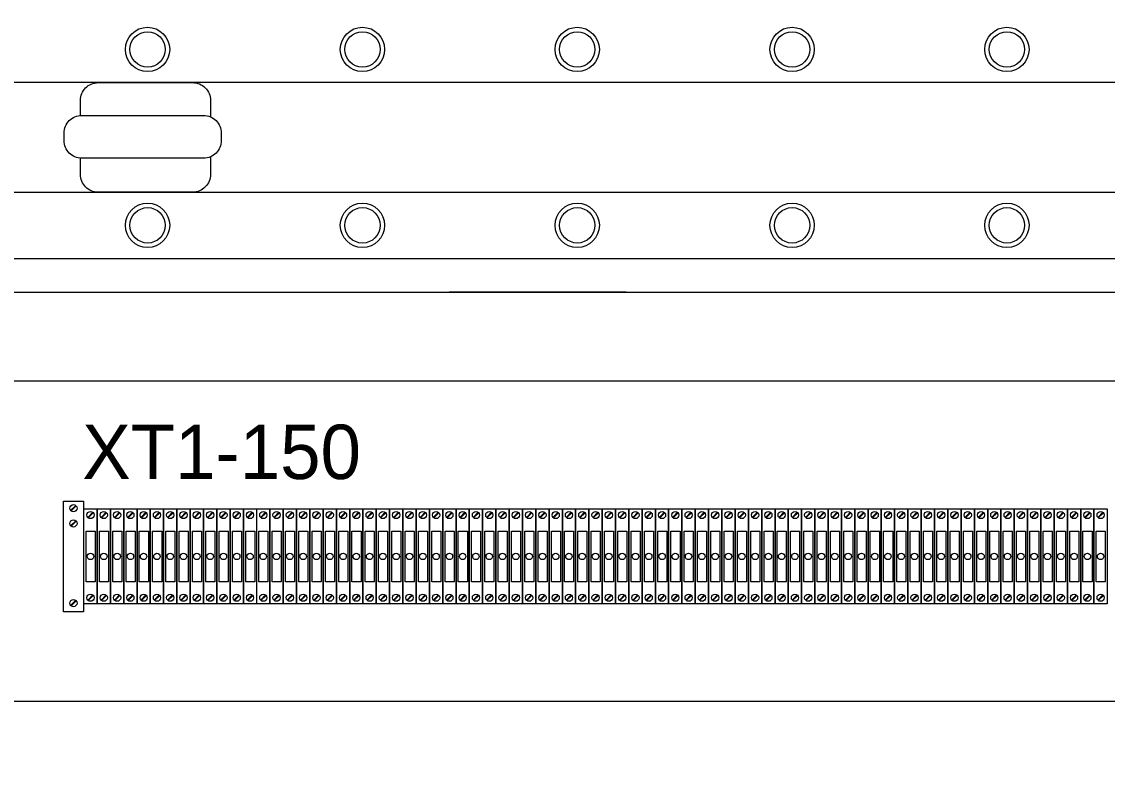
# Model space of a CAD drawing. Header units: millimetres. Extents: x 32721 to 72822, y 57624 to 123188.
# Drawn here: x 33098.1 to 33345.8, y 61482.5 to 61652.4 of the extents above; entities that cross this region are included whole.
import ezdxf

# ---------------------------------------------------------------- set-up
doc = ezdxf.new("R2010")
doc.units = ezdxf.units.MM
doc.header["$LTSCALE"] = 10
doc.layers.add('1轮廓实线层', color=7, linetype='Continuous', lineweight=18)
doc.layers.add('6文字层', color=3, linetype='Continuous', lineweight=18)
doc.styles.add('样式 1', font='SIMYOU.TTF', dxfattribs={"width": 0.75})

msp = doc.modelspace()

# ---------------------------------------------------------------- linework, layer by layer
at = {"layer": '1轮廓实线层'}
for p, q in [((33039.59, 61598.37), (33708.76, 61598.37)), ((33065.01, 61590.73), (33683.35, 61590.73)), ((33236, 61590.73), (33195.57, 61590.73)), ((33085.22, 61570.51), (33663.13, 61570.51)), ((33663.13, 61497.28), (33085.22, 61497.28))]:
    msp.add_line(p, q, dxfattribs=at)
at = {"layer": '1轮廓实线层', "lineweight": 13}
for p, q in [((33107.58, 61543.04), (33112.13, 61543.04)), ((33107.58, 61517.77), (33107.58, 61543.04)), ((33112.13, 61543.04), (33112.13, 61517.77)), ((33109.22, 61540.88), (33110.38, 61542.04)), ((33109.32, 61540.78), (33110.48, 61541.94)), ((33112.23, 61519.56), (33112.23, 61541.29)), ((33112.23, 61541.29), (33115.27, 61541.29)), ((33113.12, 61539.32), (33114.28, 61540.48)), ((33113.22, 61539.22), (33114.38, 61540.38)), ((33115.27, 61541.29), (33115.27, 61519.56)), ((33115.27, 61541.29), (33118.3, 61541.29)), ((33115.27, 61519.56), (33115.27, 61541.29)), ((33116.15, 61539.32), (33117.31, 61540.48)), ((33116.25, 61539.22), (33117.42, 61540.38)), ((33118.3, 61541.29), (33118.3, 61519.56)), ((33118.3, 61541.29), (33121.33, 61541.29)), ((33118.3, 61519.56), (33118.3, 61541.29)), ((33119.19, 61539.32), (33120.35, 61540.48)), ((33119.29, 61539.22), (33120.45, 61540.38)), ((33121.33, 61541.29), (33121.33, 61519.56)), ((33121.33, 61541.29), (33124.37, 61541.29)), ((33121.33, 61519.56), (33121.33, 61541.29)), ((33122.22, 61539.32), (33123.38, 61540.48)), ((33122.32, 61539.22), (33123.48, 61540.38)), ((33124.37, 61541.29), (33124.37, 61519.56)), ((33124.37, 61541.29), (33127.4, 61541.29)), ((33124.37, 61519.56), (33124.37, 61541.29)), ((33125.25, 61539.32), (33126.41, 61540.48)), ((33125.35, 61539.22), (33126.52, 61540.38)), ((33127.4, 61541.29), (33127.4, 61519.56)), ((33127.4, 61541.29), (33130.43, 61541.29)), ((33127.4, 61519.56), (33127.4, 61541.29)), ((33128.28, 61539.32), (33129.45, 61540.48)), ((33128.39, 61539.22), (33129.55, 61540.38)), ((33130.43, 61541.29), (33130.43, 61519.56)), ((33130.43, 61541.29), (33133.47, 61541.29)), ((33130.43, 61519.56), (33130.43, 61541.29)), ((33131.32, 61539.32), (33132.48, 61540.48)), ((33131.42, 61539.22), (33132.58, 61540.38)), ((33133.47, 61541.29), (33133.47, 61519.56)), ((33133.47, 61541.29), (33136.5, 61541.29)), ((33133.47, 61519.56), (33133.47, 61541.29)), ((33134.35, 61539.32), (33135.51, 61540.48)), ((33134.45, 61539.22), (33135.61, 61540.38)), ((33136.5, 61541.29), (33136.5, 61519.56)), ((33136.5, 61541.29), (33139.53, 61541.29)), ((33136.5, 61519.56), (33136.5, 61541.29)), ((33137.38, 61539.32), (33138.55, 61540.48)), ((33137.49, 61539.22), (33138.65, 61540.38)), ((33139.53, 61541.29), (33139.53, 61519.56)), ((33139.53, 61541.29), (33142.57, 61541.29)), ((33139.53, 61519.56), (33139.53, 61541.29)), ((33140.42, 61539.32), (33141.58, 61540.48)), ((33140.52, 61539.22), (33141.68, 61540.38)), ((33142.57, 61541.29), (33142.57, 61519.56)), ((33142.57, 61541.29), (33145.6, 61541.29)), ((33142.57, 61519.56), (33142.57, 61541.29)), ((33143.45, 61539.32), (33144.61, 61540.48)), ((33143.55, 61539.22), (33144.71, 61540.38)), ((33145.6, 61541.29), (33145.6, 61519.56)), ((33145.6, 61541.29), (33148.63, 61541.29)), ((33145.6, 61519.56), (33145.6, 61541.29)), ((33146.48, 61539.32), (33147.65, 61540.48)), ((33146.59, 61539.22), (33147.75, 61540.38)), ((33148.63, 61541.29), (33148.63, 61519.56)), ((33148.63, 61541.29), (33151.66, 61541.29)), ((33148.63, 61519.56), (33148.63, 61541.29)), ((33149.52, 61539.32), (33150.68, 61540.48)), ((33149.62, 61539.22), (33150.78, 61540.38)), ((33151.66, 61541.29), (33151.66, 61519.56)), ((33151.67, 61541.29), (33154.7, 61541.29)), ((33151.67, 61519.56), (33151.67, 61541.29)), ((33152.55, 61539.32), (33153.71, 61540.48)), ((33152.65, 61539.22), (33153.81, 61540.38)), ((33154.7, 61541.29), (33154.7, 61519.56)), ((33154.7, 61541.29), (33157.73, 61541.29)), ((33154.7, 61519.56), (33154.7, 61541.29)), ((33155.58, 61539.32), (33156.74, 61540.48)), ((33155.69, 61539.22), (33156.85, 61540.38)), ((33157.73, 61541.29), (33157.73, 61519.56)), ((33157.73, 61541.29), (33160.76, 61541.29)), ((33157.73, 61519.56), (33157.73, 61541.29)), ((33158.62, 61539.32), (33159.78, 61540.48)), ((33158.72, 61539.22), (33159.88, 61540.38)), ((33160.76, 61541.29), (33160.76, 61519.56)), ((33160.76, 61541.29), (33163.8, 61541.29)), ((33160.76, 61519.56), (33160.76, 61541.29)), ((33161.65, 61539.32), (33162.81, 61540.48)), ((33161.75, 61539.22), (33162.91, 61540.38)), ((33163.8, 61541.29), (33163.8, 61519.56)), ((33163.8, 61541.29), (33166.83, 61541.29)), ((33163.8, 61519.56), (33163.8, 61541.29)), ((33164.68, 61539.32), (33165.84, 61540.48)), ((33164.78, 61539.22), (33165.95, 61540.38)), ((33166.83, 61541.29), (33166.83, 61519.56)), ((33166.83, 61541.29), (33169.86, 61541.29)), ((33166.83, 61519.56), (33166.83, 61541.29)), ((33167.72, 61539.32), (33168.88, 61540.48)), ((33167.82, 61539.22), (33168.98, 61540.38)), ((33169.86, 61541.29), (33169.86, 61519.56)), ((33169.86, 61541.29), (33172.9, 61541.29)), ((33169.86, 61519.56), (33169.86, 61541.29)), ((33170.75, 61539.32), (33171.91, 61540.48)), ((33170.85, 61539.22), (33172.01, 61540.38)), ((33172.9, 61541.29), (33172.9, 61519.56)), ((33172.9, 61541.29), (33175.93, 61541.29)), ((33172.9, 61519.56), (33172.9, 61541.29)), ((33173.78, 61539.32), (33174.94, 61540.48)), ((33173.88, 61539.22), (33175.05, 61540.38)), ((33175.93, 61541.29), (33175.93, 61519.56)), ((33175.93, 61541.29), (33178.96, 61541.29)), ((33175.93, 61519.56), (33175.93, 61541.29)), ((33176.82, 61539.32), (33177.98, 61540.48)), ((33176.92, 61539.22), (33178.08, 61540.38)), ((33178.96, 61541.29), (33178.96, 61519.56)), ((33178.96, 61541.29), (33182, 61541.29)), ((33178.96, 61519.56), (33178.96, 61541.29)), ((33179.85, 61539.32), (33181.01, 61540.48)), ((33179.95, 61539.22), (33181.11, 61540.38)), ((33182, 61541.29), (33182, 61519.56)), ((33182, 61541.29), (33185.03, 61541.29)), ((33182, 61519.56), (33182, 61541.29)), ((33182.88, 61539.32), (33184.04, 61540.48)), ((33182.98, 61539.22), (33184.14, 61540.38)), ((33185.03, 61541.29), (33185.03, 61519.56)), ((33185.03, 61541.29), (33188.06, 61541.29)), ((33185.03, 61519.56), (33185.03, 61541.29)), ((33185.91, 61539.32), (33187.08, 61540.48)), ((33186.02, 61539.22), (33187.18, 61540.38)), ((33188.06, 61541.29), (33188.06, 61519.56)), ((33188.06, 61541.29), (33191.1, 61541.29)), ((33188.06, 61519.56), (33188.06, 61541.29)), ((33188.95, 61539.32), (33190.11, 61540.48)), ((33189.05, 61539.22), (33190.21, 61540.38)), ((33191.1, 61541.29), (33191.1, 61519.56)), ((33191.1, 61541.29), (33194.13, 61541.29)), ((33191.1, 61519.56), (33191.1, 61541.29)), ((33191.98, 61539.32), (33193.14, 61540.48)), ((33192.08, 61539.22), (33193.24, 61540.38)), ((33194.13, 61541.29), (33194.13, 61519.56)), ((33194.13, 61541.29), (33197.16, 61541.29)), ((33194.13, 61519.56), (33194.13, 61541.29)), ((33195.01, 61539.32), (33196.18, 61540.48)), ((33195.12, 61539.22), (33196.28, 61540.38)), ((33197.16, 61541.29), (33197.16, 61519.56)), ((33197.16, 61541.29), (33200.2, 61541.29)), ((33197.16, 61519.56), (33197.16, 61541.29)), ((33198.05, 61539.32), (33199.21, 61540.48)), ((33198.15, 61539.22), (33199.31, 61540.38)), ((33200.2, 61541.29), (33200.2, 61519.56)), ((33200.2, 61541.29), (33203.23, 61541.29)), ((33200.2, 61519.56), (33200.2, 61541.29)), ((33201.08, 61539.32), (33202.24, 61540.48)), ((33201.18, 61539.22), (33202.34, 61540.38)), ((33203.23, 61541.29), (33203.23, 61519.56)), ((33203.23, 61541.29), (33206.26, 61541.29)), ((33203.23, 61519.56), (33203.23, 61541.29)), ((33204.11, 61539.32), (33205.28, 61540.48)), ((33204.22, 61539.22), (33205.38, 61540.38)), ((33206.26, 61541.29), (33206.26, 61519.56)), ((33206.26, 61541.29), (33209.29, 61541.29)), ((33206.26, 61519.56), (33206.26, 61541.29)), ((33207.15, 61539.32), (33208.31, 61540.48)), ((33207.25, 61539.22), (33208.41, 61540.38)), ((33209.29, 61541.29), (33209.29, 61519.56)), ((33209.3, 61541.29), (33212.33, 61541.29)), ((33209.3, 61519.56), (33209.3, 61541.29)), ((33210.18, 61539.32), (33211.34, 61540.48)), ((33210.28, 61539.22), (33211.44, 61540.38)), ((33212.33, 61541.29), (33212.33, 61519.56)), ((33212.33, 61541.29), (33215.36, 61541.29)), ((33212.33, 61519.56), (33212.33, 61541.29)), ((33213.21, 61539.32), (33214.37, 61540.48)), ((33213.31, 61539.22), (33214.48, 61540.38)), ((33215.36, 61541.29), (33215.36, 61519.56)), ((33215.36, 61541.29), (33218.39, 61541.29)), ((33215.36, 61519.56), (33215.36, 61541.29)), ((33216.25, 61539.32), (33217.41, 61540.48)), ((33216.35, 61539.22), (33217.51, 61540.38)), ((33218.39, 61541.29), (33218.39, 61519.56)), ((33218.39, 61541.29), (33221.43, 61541.29)), ((33218.39, 61519.56), (33218.39, 61541.29)), ((33219.28, 61539.32), (33220.44, 61540.48)), ((33219.38, 61539.22), (33220.54, 61540.38)), ((33221.43, 61541.29), (33221.43, 61519.56)), ((33221.43, 61541.29), (33224.46, 61541.29)), ((33221.43, 61519.56), (33221.43, 61541.29)), ((33222.31, 61539.32), (33223.47, 61540.48)), ((33222.41, 61539.22), (33223.58, 61540.38)), ((33224.46, 61541.29), (33224.46, 61519.56)), ((33224.46, 61541.29), (33227.49, 61541.29)), ((33224.46, 61519.56), (33224.46, 61541.29)), ((33225.35, 61539.32), (33226.51, 61540.48)), ((33225.45, 61539.22), (33226.61, 61540.38)), ((33227.49, 61541.29), (33227.49, 61519.56)), ((33227.49, 61541.29), (33230.53, 61541.29)), ((33227.49, 61519.56), (33227.49, 61541.29)), ((33228.38, 61539.32), (33229.54, 61540.48)), ((33228.48, 61539.22), (33229.64, 61540.38)), ((33230.53, 61541.29), (33230.53, 61519.56)), ((33230.53, 61541.29), (33233.56, 61541.29)), ((33230.53, 61519.56), (33230.53, 61541.29)), ((33231.41, 61539.32), (33232.57, 61540.48)), ((33231.51, 61539.22), (33232.68, 61540.38)), ((33233.56, 61541.29), (33233.56, 61519.56)), ((33233.56, 61541.29), (33236.59, 61541.29)), ((33233.56, 61519.56), (33233.56, 61541.29)), ((33234.45, 61539.32), (33235.61, 61540.48)), ((33234.55, 61539.22), (33235.71, 61540.38)), ((33236.59, 61541.29), (33236.59, 61519.56)), ((33236.59, 61541.29), (33239.63, 61541.29)), ((33236.59, 61519.56), (33236.59, 61541.29)), ((33237.48, 61539.32), (33238.64, 61540.48)), ((33237.58, 61539.22), (33238.74, 61540.38)), ((33239.63, 61541.29), (33239.63, 61519.56)), ((33239.63, 61541.29), (33242.66, 61541.29)), ((33239.63, 61519.56), (33239.63, 61541.29)), ((33240.51, 61539.32), (33241.67, 61540.48)), ((33240.61, 61539.22), (33241.77, 61540.38)), ((33242.66, 61541.29), (33242.66, 61519.56)), ((33242.66, 61541.29), (33245.69, 61541.29)), ((33242.66, 61519.56), (33242.66, 61541.29)), ((33243.54, 61539.32), (33244.71, 61540.48)), ((33243.65, 61539.22), (33244.81, 61540.38)), ((33245.69, 61541.29), (33245.69, 61519.56)), ((33245.69, 61541.29), (33248.73, 61541.29)), ((33245.69, 61519.56), (33245.69, 61541.29)), ((33246.58, 61539.32), (33247.74, 61540.48)), ((33246.68, 61539.22), (33247.84, 61540.38)), ((33248.73, 61541.29), (33248.73, 61519.56)), ((33248.73, 61541.29), (33251.76, 61541.29)), ((33248.73, 61519.56), (33248.73, 61541.29)), ((33249.61, 61539.32), (33250.77, 61540.48)), ((33249.71, 61539.22), (33250.87, 61540.38)), ((33251.76, 61541.29), (33251.76, 61519.56)), ((33251.76, 61541.29), (33254.79, 61541.29)), ((33251.76, 61519.56), (33251.76, 61541.29)), ((33252.64, 61539.32), (33253.81, 61540.48)), ((33252.75, 61539.22), (33253.91, 61540.38)), ((33254.79, 61541.29), (33254.79, 61519.56)), ((33254.79, 61541.29), (33257.82, 61541.29)), ((33254.79, 61519.56), (33254.79, 61541.29)), ((33255.68, 61539.32), (33256.84, 61540.48)), ((33255.78, 61539.22), (33256.94, 61540.38)), ((33257.82, 61541.29), (33257.82, 61519.56)), ((33257.83, 61541.29), (33260.86, 61541.29)), ((33257.83, 61519.56), (33257.83, 61541.29)), ((33258.71, 61539.32), (33259.87, 61540.48)), ((33258.81, 61539.22), (33259.97, 61540.38)), ((33260.86, 61541.29), (33260.86, 61519.56)), ((33260.86, 61541.29), (33263.89, 61541.29)), ((33260.86, 61519.56), (33260.86, 61541.29)), ((33261.74, 61539.32), (33262.9, 61540.48)), ((33261.85, 61539.22), (33263.01, 61540.38)), ((33263.89, 61541.29), (33263.89, 61519.56)), ((33263.89, 61541.29), (33266.92, 61541.29)), ((33263.89, 61519.56), (33263.89, 61541.29)), ((33264.78, 61539.32), (33265.94, 61540.48)), ((33264.88, 61539.22), (33266.04, 61540.38)), ((33266.92, 61541.29), (33266.92, 61519.56)), ((33266.92, 61541.29), (33269.96, 61541.29)), ((33266.92, 61519.56), (33266.92, 61541.29)), ((33267.81, 61539.32), (33268.97, 61540.48)), ((33267.91, 61539.22), (33269.07, 61540.38)), ((33269.96, 61541.29), (33269.96, 61519.56)), ((33269.96, 61541.29), (33272.99, 61541.29)), ((33269.96, 61519.56), (33269.96, 61541.29)), ((33270.84, 61539.32), (33272, 61540.48)), ((33270.94, 61539.22), (33272.11, 61540.38)), ((33272.99, 61541.29), (33272.99, 61519.56)), ((33272.99, 61541.29), (33276.02, 61541.29)), ((33272.99, 61519.56), (33272.99, 61541.29)), ((33273.88, 61539.32), (33275.04, 61540.48)), ((33273.98, 61539.22), (33275.14, 61540.38)), ((33276.02, 61541.29), (33276.02, 61519.56)), ((33276.02, 61541.29), (33279.06, 61541.29)), ((33276.02, 61519.56), (33276.02, 61541.29)), ((33276.91, 61539.32), (33278.07, 61540.48)), ((33277.01, 61539.22), (33278.17, 61540.38)), ((33279.06, 61541.29), (33279.06, 61519.56)), ((33279.06, 61541.29), (33282.09, 61541.29)), ((33279.06, 61519.56), (33279.06, 61541.29)), ((33279.94, 61539.32), (33281.1, 61540.48)), ((33280.04, 61539.22), (33281.21, 61540.38)), ((33282.09, 61541.29), (33282.09, 61519.56)), ((33282.09, 61541.29), (33285.12, 61541.29)), ((33282.09, 61519.56), (33282.09, 61541.29)), ((33282.98, 61539.32), (33284.14, 61540.48)), ((33283.08, 61539.22), (33284.24, 61540.38)), ((33285.12, 61541.29), (33285.12, 61519.56)), ((33285.12, 61541.29), (33288.16, 61541.29)), ((33285.12, 61519.56), (33285.12, 61541.29)), ((33286.01, 61539.32), (33287.17, 61540.48)), ((33286.11, 61539.22), (33287.27, 61540.38)), ((33288.16, 61541.29), (33288.16, 61519.56)), ((33288.16, 61541.29), (33291.19, 61541.29)), ((33288.16, 61519.56), (33288.16, 61541.29)), ((33289.04, 61539.32), (33290.2, 61540.48)), ((33289.14, 61539.22), (33290.31, 61540.38)), ((33291.19, 61541.29), (33291.19, 61519.56)), ((33291.19, 61541.29), (33294.22, 61541.29)), ((33291.19, 61519.56), (33291.19, 61541.29)), ((33292.07, 61539.32), (33293.24, 61540.48)), ((33292.18, 61539.22), (33293.34, 61540.38)), ((33294.22, 61541.29), (33294.22, 61519.56)), ((33294.22, 61541.29), (33297.26, 61541.29)), ((33294.22, 61519.56), (33294.22, 61541.29)), ((33295.11, 61539.32), (33296.27, 61540.48)), ((33295.21, 61539.22), (33296.37, 61540.38)), ((33297.26, 61541.29), (33297.26, 61519.56)), ((33297.26, 61541.29), (33300.29, 61541.29)), ((33297.26, 61519.56), (33297.26, 61541.29)), ((33298.14, 61539.32), (33299.3, 61540.48)), ((33298.24, 61539.22), (33299.4, 61540.38)), ((33300.29, 61541.29), (33300.29, 61519.56)), ((33300.29, 61541.29), (33303.32, 61541.29)), ((33300.29, 61519.56), (33300.29, 61541.29)), ((33301.17, 61539.32), (33302.34, 61540.48)), ((33301.28, 61539.22), (33302.44, 61540.38)), ((33303.32, 61541.29), (33303.32, 61519.56)), ((33303.32, 61541.29), (33306.36, 61541.29)), ((33303.32, 61519.56), (33303.32, 61541.29)), ((33304.21, 61539.32), (33305.37, 61540.48)), ((33304.31, 61539.22), (33305.47, 61540.38)), ((33306.36, 61541.29), (33306.36, 61519.56)), ((33306.36, 61541.29), (33309.39, 61541.29)), ((33306.36, 61519.56), (33306.36, 61541.29)), ((33307.24, 61539.32), (33308.4, 61540.48)), ((33307.34, 61539.22), (33308.5, 61540.38)), ((33309.39, 61541.29), (33309.39, 61519.56)), ((33309.39, 61541.29), (33312.42, 61541.29)), ((33309.39, 61519.56), (33309.39, 61541.29)), ((33310.27, 61539.32), (33311.44, 61540.48)), ((33310.38, 61539.22), (33311.54, 61540.38)), ((33312.42, 61541.29), (33312.42, 61519.56)), ((33312.42, 61541.29), (33315.45, 61541.29)), ((33312.42, 61519.56), (33312.42, 61541.29)), ((33313.31, 61539.32), (33314.47, 61540.48)), ((33313.41, 61539.22), (33314.57, 61540.38)), ((33315.45, 61541.29), (33315.45, 61519.56)), ((33315.46, 61541.29), (33318.49, 61541.29)), ((33315.46, 61519.56), (33315.46, 61541.29)), ((33316.34, 61539.32), (33317.5, 61540.48)), ((33316.44, 61539.22), (33317.6, 61540.38)), ((33318.49, 61541.29), (33318.49, 61519.56)), ((33318.49, 61541.29), (33321.52, 61541.29)), ((33318.49, 61519.56), (33318.49, 61541.29)), ((33319.37, 61539.32), (33320.53, 61540.48)), ((33319.47, 61539.22), (33320.64, 61540.38)), ((33321.52, 61541.29), (33321.52, 61519.56)), ((33321.52, 61541.29), (33324.55, 61541.29)), ((33321.52, 61519.56), (33321.52, 61541.29)), ((33322.41, 61539.32), (33323.57, 61540.48)), ((33322.51, 61539.22), (33323.67, 61540.38)), ((33324.55, 61541.29), (33324.55, 61519.56)), ((33324.55, 61541.29), (33327.59, 61541.29)), ((33324.55, 61519.56), (33324.55, 61541.29)), ((33325.44, 61539.32), (33326.6, 61540.48)), ((33325.54, 61539.22), (33326.7, 61540.38)), ((33327.59, 61541.29), (33327.59, 61519.56)), ((33327.59, 61541.29), (33330.62, 61541.29)), ((33327.59, 61519.56), (33327.59, 61541.29)), ((33328.47, 61539.32), (33329.63, 61540.48)), ((33328.57, 61539.22), (33329.74, 61540.38)), ((33330.62, 61541.29), (33330.62, 61519.56)), ((33330.62, 61541.29), (33333.65, 61541.29)), ((33330.62, 61519.56), (33330.62, 61541.29)), ((33331.51, 61539.32), (33332.67, 61540.48)), ((33331.61, 61539.22), (33332.77, 61540.38)), ((33333.65, 61541.29), (33333.65, 61519.56)), ((33333.65, 61541.29), (33336.69, 61541.29)), ((33333.65, 61519.56), (33333.65, 61541.29)), ((33334.54, 61539.32), (33335.7, 61540.48)), ((33334.64, 61539.22), (33335.8, 61540.38)), ((33336.69, 61541.29), (33336.69, 61519.56)), ((33336.69, 61541.29), (33339.72, 61541.29)), ((33336.69, 61519.56), (33336.69, 61541.29)), ((33337.57, 61539.32), (33338.73, 61540.48)), ((33337.67, 61539.22), (33338.84, 61540.38)), ((33339.72, 61541.29), (33339.72, 61519.56)), ((33339.72, 61541.29), (33342.75, 61541.29)), ((33339.72, 61519.56), (33339.72, 61541.29)), ((33340.61, 61539.32), (33341.77, 61540.48)), ((33340.71, 61539.22), (33341.87, 61540.38)), ((33342.75, 61541.29), (33342.75, 61519.56)), ((33342.75, 61541.29), (33345.79, 61541.29)), ((33342.75, 61519.56), (33342.75, 61541.29)), ((33343.64, 61539.32), (33344.8, 61540.48)), ((33343.74, 61539.22), (33344.9, 61540.38)), ((33345.79, 61541.29), (33345.79, 61519.56)), ((33109.22, 61537.41), (33110.38, 61538.57)), ((33109.32, 61537.3), (33110.48, 61538.47)), ((33109.22, 61519.24), (33110.38, 61520.4)), ((33109.32, 61519.14), (33110.48, 61520.3)), ((33113.12, 61520.47), (33114.28, 61521.63)), ((33113.22, 61520.37), (33114.38, 61521.53)), ((33116.15, 61520.47), (33117.31, 61521.63)), ((33116.25, 61520.37), (33117.42, 61521.53)), ((33119.19, 61520.47), (33120.35, 61521.63)), ((33119.29, 61520.37), (33120.45, 61521.53)), ((33122.22, 61520.47), (33123.38, 61521.63)), ((33122.32, 61520.37), (33123.48, 61521.53)), ((33125.25, 61520.47), (33126.41, 61521.63)), ((33125.35, 61520.37), (33126.52, 61521.53)), ((33128.28, 61520.47), (33129.45, 61521.63)), ((33128.39, 61520.37), (33129.55, 61521.53)), ((33131.32, 61520.47), (33132.48, 61521.63)), ((33131.42, 61520.37), (33132.58, 61521.53)), ((33134.35, 61520.47), (33135.51, 61521.63)), ((33134.45, 61520.37), (33135.61, 61521.53)), ((33137.38, 61520.47), (33138.55, 61521.63)), ((33137.49, 61520.37), (33138.65, 61521.53)), ((33140.42, 61520.47), (33141.58, 61521.63)), ((33140.52, 61520.37), (33141.68, 61521.53)), ((33143.45, 61520.47), (33144.61, 61521.63)), ((33143.55, 61520.37), (33144.71, 61521.53)), ((33146.48, 61520.47), (33147.65, 61521.63)), ((33146.59, 61520.37), (33147.75, 61521.53)), ((33149.52, 61520.47), (33150.68, 61521.63)), ((33149.62, 61520.37), (33150.78, 61521.53)), ((33152.55, 61520.47), (33153.71, 61521.63)), ((33152.65, 61520.37), (33153.81, 61521.53)), ((33155.58, 61520.47), (33156.74, 61521.63)), ((33155.69, 61520.37), (33156.85, 61521.53)), ((33158.62, 61520.47), (33159.78, 61521.63)), ((33158.72, 61520.37), (33159.88, 61521.53)), ((33161.65, 61520.47), (33162.81, 61521.63)), ((33161.75, 61520.37), (33162.91, 61521.53)), ((33164.68, 61520.47), (33165.84, 61521.63)), ((33164.78, 61520.37), (33165.95, 61521.53)), ((33167.72, 61520.47), (33168.88, 61521.63)), ((33167.82, 61520.37), (33168.98, 61521.53)), ((33170.75, 61520.47), (33171.91, 61521.63)), ((33170.85, 61520.37), (33172.01, 61521.53)), ((33173.78, 61520.47), (33174.94, 61521.63)), ((33173.88, 61520.37), (33175.05, 61521.53)), ((33176.82, 61520.47), (33177.98, 61521.63)), ((33176.92, 61520.37), (33178.08, 61521.53)), ((33179.85, 61520.47), (33181.01, 61521.63)), ((33179.95, 61520.37), (33181.11, 61521.53)), ((33182.88, 61520.47), (33184.04, 61521.63)), ((33182.98, 61520.37), (33184.14, 61521.53)), ((33185.91, 61520.47), (33187.08, 61521.63)), ((33186.02, 61520.37), (33187.18, 61521.53)), ((33188.95, 61520.47), (33190.11, 61521.63)), ((33189.05, 61520.37), (33190.21, 61521.53)), ((33191.98, 61520.47), (33193.14, 61521.63)), ((33192.08, 61520.37), (33193.24, 61521.53)), ((33195.01, 61520.47), (33196.18, 61521.63)), ((33195.12, 61520.37), (33196.28, 61521.53)), ((33198.05, 61520.47), (33199.21, 61521.63)), ((33198.15, 61520.37), (33199.31, 61521.53)), ((33201.08, 61520.47), (33202.24, 61521.63)), ((33201.18, 61520.37), (33202.34, 61521.53)), ((33204.11, 61520.47), (33205.28, 61521.63)), ((33204.22, 61520.37), (33205.38, 61521.53)), ((33207.15, 61520.47), (33208.31, 61521.63)), ((33207.25, 61520.37), (33208.41, 61521.53)), ((33210.18, 61520.47), (33211.34, 61521.63)), ((33210.28, 61520.37), (33211.44, 61521.53)), ((33213.21, 61520.47), (33214.37, 61521.63)), ((33213.31, 61520.37), (33214.48, 61521.53)), ((33216.25, 61520.47), (33217.41, 61521.63)), ((33216.35, 61520.37), (33217.51, 61521.53)), ((33219.28, 61520.47), (33220.44, 61521.63)), ((33219.38, 61520.37), (33220.54, 61521.53)), ((33222.31, 61520.47), (33223.47, 61521.63)), ((33222.41, 61520.37), (33223.58, 61521.53)), ((33225.35, 61520.47), (33226.51, 61521.63)), ((33225.45, 61520.37), (33226.61, 61521.53)), ((33228.38, 61520.47), (33229.54, 61521.63)), ((33228.48, 61520.37), (33229.64, 61521.53)), ((33231.41, 61520.47), (33232.57, 61521.63)), ((33231.51, 61520.37), (33232.68, 61521.53)), ((33234.45, 61520.47), (33235.61, 61521.63)), ((33234.55, 61520.37), (33235.71, 61521.53)), ((33237.48, 61520.47), (33238.64, 61521.63)), ((33237.58, 61520.37), (33238.74, 61521.53)), ((33240.51, 61520.47), (33241.67, 61521.63)), ((33240.61, 61520.37), (33241.77, 61521.53)), ((33243.54, 61520.47), (33244.71, 61521.63)), ((33243.65, 61520.37), (33244.81, 61521.53)), ((33246.58, 61520.47), (33247.74, 61521.63)), ((33246.68, 61520.37), (33247.84, 61521.53)), ((33249.61, 61520.47), (33250.77, 61521.63)), ((33249.71, 61520.37), (33250.87, 61521.53)), ((33252.64, 61520.47), (33253.81, 61521.63)), ((33252.75, 61520.37), (33253.91, 61521.53)), ((33255.68, 61520.47), (33256.84, 61521.63)), ((33255.78, 61520.37), (33256.94, 61521.53)), ((33258.71, 61520.47), (33259.87, 61521.63)), ((33258.81, 61520.37), (33259.97, 61521.53)), ((33261.74, 61520.47), (33262.9, 61521.63)), ((33261.85, 61520.37), (33263.01, 61521.53)), ((33264.78, 61520.47), (33265.94, 61521.63)), ((33264.88, 61520.37), (33266.04, 61521.53)), ((33267.81, 61520.47), (33268.97, 61521.63)), ((33267.91, 61520.37), (33269.07, 61521.53)), ((33270.84, 61520.47), (33272, 61521.63)), ((33270.94, 61520.37), (33272.11, 61521.53)), ((33273.88, 61520.47), (33275.04, 61521.63)), ((33273.98, 61520.37), (33275.14, 61521.53)), ((33276.91, 61520.47), (33278.07, 61521.63)), ((33277.01, 61520.37), (33278.17, 61521.53)), ((33279.94, 61520.47), (33281.1, 61521.63)), ((33280.04, 61520.37), (33281.21, 61521.53)), ((33282.98, 61520.47), (33284.14, 61521.63)), ((33283.08, 61520.37), (33284.24, 61521.53)), ((33286.01, 61520.47), (33287.17, 61521.63)), ((33286.11, 61520.37), (33287.27, 61521.53)), ((33289.04, 61520.47), (33290.2, 61521.63)), ((33289.14, 61520.37), (33290.31, 61521.53)), ((33292.07, 61520.47), (33293.24, 61521.63)), ((33292.18, 61520.37), (33293.34, 61521.53)), ((33295.11, 61520.47), (33296.27, 61521.63)), ((33295.21, 61520.37), (33296.37, 61521.53)), ((33298.14, 61520.47), (33299.3, 61521.63)), ((33298.24, 61520.37), (33299.4, 61521.53)), ((33301.17, 61520.47), (33302.34, 61521.63)), ((33301.28, 61520.37), (33302.44, 61521.53)), ((33304.21, 61520.47), (33305.37, 61521.63)), ((33304.31, 61520.37), (33305.47, 61521.53)), ((33307.24, 61520.47), (33308.4, 61521.63)), ((33307.34, 61520.37), (33308.5, 61521.53)), ((33310.27, 61520.47), (33311.44, 61521.63)), ((33310.38, 61520.37), (33311.54, 61521.53)), ((33313.31, 61520.47), (33314.47, 61521.63)), ((33313.41, 61520.37), (33314.57, 61521.53)), ((33316.34, 61520.47), (33317.5, 61521.63)), ((33316.44, 61520.37), (33317.6, 61521.53)), ((33319.37, 61520.47), (33320.53, 61521.63)), ((33319.47, 61520.37), (33320.64, 61521.53)), ((33322.41, 61520.47), (33323.57, 61521.63)), ((33322.51, 61520.37), (33323.67, 61521.53)), ((33325.44, 61520.47), (33326.6, 61521.63)), ((33325.54, 61520.37), (33326.7, 61521.53)), ((33328.47, 61520.47), (33329.63, 61521.63)), ((33328.57, 61520.37), (33329.74, 61521.53)), ((33331.51, 61520.47), (33332.67, 61521.63)), ((33331.61, 61520.37), (33332.77, 61521.53)), ((33334.54, 61520.47), (33335.7, 61521.63)), ((33334.64, 61520.37), (33335.8, 61521.53)), ((33337.57, 61520.47), (33338.73, 61521.63)), ((33337.67, 61520.37), (33338.84, 61521.53)), ((33340.61, 61520.47), (33341.77, 61521.63)), ((33340.71, 61520.37), (33341.87, 61521.53)), ((33343.64, 61520.47), (33344.8, 61521.63)), ((33343.74, 61520.37), (33344.9, 61521.53)), ((33112.13, 61517.77), (33107.58, 61517.77)), ((33115.27, 61519.56), (33112.23, 61519.56)), ((33118.3, 61519.56), (33115.27, 61519.56)), ((33121.33, 61519.56), (33118.3, 61519.56)), ((33124.37, 61519.56), (33121.33, 61519.56)), ((33127.4, 61519.56), (33124.37, 61519.56)), ((33130.43, 61519.56), (33127.4, 61519.56)), ((33133.47, 61519.56), (33130.43, 61519.56)), ((33136.5, 61519.56), (33133.47, 61519.56)), ((33139.53, 61519.56), (33136.5, 61519.56)), ((33142.57, 61519.56), (33139.53, 61519.56)), ((33145.6, 61519.56), (33142.57, 61519.56)), ((33148.63, 61519.56), (33145.6, 61519.56)), ((33151.66, 61519.56), (33148.63, 61519.56)), ((33154.7, 61519.56), (33151.67, 61519.56)), ((33157.73, 61519.56), (33154.7, 61519.56)), ((33160.76, 61519.56), (33157.73, 61519.56)), ((33163.8, 61519.56), (33160.76, 61519.56)), ((33166.83, 61519.56), (33163.8, 61519.56)), ((33169.86, 61519.56), (33166.83, 61519.56)), ((33172.9, 61519.56), (33169.86, 61519.56)), ((33175.93, 61519.56), (33172.9, 61519.56)), ((33178.96, 61519.56), (33175.93, 61519.56)), ((33182, 61519.56), (33178.96, 61519.56)), ((33185.03, 61519.56), (33182, 61519.56)), ((33188.06, 61519.56), (33185.03, 61519.56)), ((33191.1, 61519.56), (33188.06, 61519.56)), ((33194.13, 61519.56), (33191.1, 61519.56)), ((33197.16, 61519.56), (33194.13, 61519.56)), ((33200.2, 61519.56), (33197.16, 61519.56)), ((33203.23, 61519.56), (33200.2, 61519.56)), ((33206.26, 61519.56), (33203.23, 61519.56)), ((33209.29, 61519.56), (33206.26, 61519.56)), ((33212.33, 61519.56), (33209.3, 61519.56)), ((33215.36, 61519.56), (33212.33, 61519.56)), ((33218.39, 61519.56), (33215.36, 61519.56)), ((33221.43, 61519.56), (33218.39, 61519.56)), ((33224.46, 61519.56), (33221.43, 61519.56)), ((33227.49, 61519.56), (33224.46, 61519.56)), ((33230.53, 61519.56), (33227.49, 61519.56)), ((33233.56, 61519.56), (33230.53, 61519.56)), ((33236.59, 61519.56), (33233.56, 61519.56)), ((33239.63, 61519.56), (33236.59, 61519.56)), ((33242.66, 61519.56), (33239.63, 61519.56)), ((33245.69, 61519.56), (33242.66, 61519.56)), ((33248.73, 61519.56), (33245.69, 61519.56)), ((33251.76, 61519.56), (33248.73, 61519.56)), ((33254.79, 61519.56), (33251.76, 61519.56)), ((33257.82, 61519.56), (33254.79, 61519.56)), ((33260.86, 61519.56), (33257.83, 61519.56)), ((33263.89, 61519.56), (33260.86, 61519.56)), ((33266.92, 61519.56), (33263.89, 61519.56)), ((33269.96, 61519.56), (33266.92, 61519.56)), ((33272.99, 61519.56), (33269.96, 61519.56)), ((33276.02, 61519.56), (33272.99, 61519.56)), ((33279.06, 61519.56), (33276.02, 61519.56)), ((33282.09, 61519.56), (33279.06, 61519.56)), ((33285.12, 61519.56), (33282.09, 61519.56)), ((33288.16, 61519.56), (33285.12, 61519.56)), ((33291.19, 61519.56), (33288.16, 61519.56)), ((33294.22, 61519.56), (33291.19, 61519.56)), ((33297.26, 61519.56), (33294.22, 61519.56)), ((33300.29, 61519.56), (33297.26, 61519.56)), ((33303.32, 61519.56), (33300.29, 61519.56)), ((33306.36, 61519.56), (33303.32, 61519.56)), ((33309.39, 61519.56), (33306.36, 61519.56)), ((33312.42, 61519.56), (33309.39, 61519.56)), ((33315.45, 61519.56), (33312.42, 61519.56)), ((33318.49, 61519.56), (33315.46, 61519.56)), ((33321.52, 61519.56), (33318.49, 61519.56)), ((33324.55, 61519.56), (33321.52, 61519.56)), ((33327.59, 61519.56), (33324.55, 61519.56)), ((33330.62, 61519.56), (33327.59, 61519.56)), ((33333.65, 61519.56), (33330.62, 61519.56)), ((33336.69, 61519.56), (33333.65, 61519.56)), ((33339.72, 61519.56), (33336.69, 61519.56)), ((33342.75, 61519.56), (33339.72, 61519.56)), ((33345.79, 61519.56), (33342.75, 61519.56))]:
    msp.add_line(p, q, dxfattribs=at)
at = {"layer": '1轮廓实线层'}
for points in [[(33723.68, 61638.5), (33026.21, 61638.5, -0.414214), (33021.15, 61643.56), (33021.15, 62037.78, -0.414214), (33026.21, 62042.83)], [(33111.44, 61631.02), (33111.44, 61634.46, -0.414214), (33115.48, 61638.5), (33137.08, 61638.5, -0.414214), (33141.13, 61634.46), (33141.13, 61630.71)], [(33141.13, 61621.57), (33141.13, 61617.57, -0.414214), (33137.08, 61613.53), (33115.48, 61613.53, -0.414214), (33111.44, 61617.57), (33111.44, 61621.26)], [(33025.2, 61360.82, -0.414214), (33021.15, 61364.87), (33021.15, 61609.49, -0.414214), (33025.2, 61613.53), (33432.01, 61613.53)]]:
    msp.add_lwpolyline(points, format="xyb", dxfattribs=at)
msp.add_lwpolyline([(33107.71, 61626.99, -0.414214), (33111.75, 61631.03), (33139.55, 61631.03, -0.414214), (33143.59, 61626.99), (33143.59, 61625.29, -0.414214), (33139.55, 61621.25), (33111.75, 61621.25, -0.414214), (33107.71, 61625.29)], format="xyb", close=True, dxfattribs=at)
at = {"layer": '1轮廓实线层', "lineweight": 13}
for points in [[(33112.76, 61536.15), (33114.82, 61536.15), (33114.82, 61524.65), (33112.76, 61524.65)], [(33115.79, 61536.15), (33117.85, 61536.15), (33117.85, 61524.65), (33115.79, 61524.65)], [(33118.82, 61536.15), (33120.89, 61536.15), (33120.89, 61524.65), (33118.82, 61524.65)], [(33121.86, 61536.15), (33123.92, 61536.15), (33123.92, 61524.65), (33121.86, 61524.65)], [(33124.89, 61536.15), (33126.95, 61536.15), (33126.95, 61524.65), (33124.89, 61524.65)], [(33127.92, 61536.15), (33129.99, 61536.15), (33129.99, 61524.65), (33127.92, 61524.65)], [(33130.96, 61536.15), (33133.02, 61536.15), (33133.02, 61524.65), (33130.96, 61524.65)], [(33133.99, 61536.15), (33136.05, 61536.15), (33136.05, 61524.65), (33133.99, 61524.65)], [(33137.02, 61536.15), (33139.08, 61536.15), (33139.08, 61524.65), (33137.02, 61524.65)], [(33140.06, 61536.15), (33142.12, 61536.15), (33142.12, 61524.65), (33140.06, 61524.65)], [(33143.09, 61536.15), (33145.15, 61536.15), (33145.15, 61524.65), (33143.09, 61524.65)], [(33146.12, 61536.15), (33148.18, 61536.15), (33148.18, 61524.65), (33146.12, 61524.65)], [(33149.16, 61536.15), (33151.22, 61536.15), (33151.22, 61524.65), (33149.16, 61524.65)], [(33152.19, 61536.15), (33154.25, 61536.15), (33154.25, 61524.65), (33152.19, 61524.65)], [(33155.22, 61536.15), (33157.28, 61536.15), (33157.28, 61524.65), (33155.22, 61524.65)], [(33158.25, 61536.15), (33160.32, 61536.15), (33160.32, 61524.65), (33158.25, 61524.65)], [(33161.29, 61536.15), (33163.35, 61536.15), (33163.35, 61524.65), (33161.29, 61524.65)], [(33164.32, 61536.15), (33166.38, 61536.15), (33166.38, 61524.65), (33164.32, 61524.65)], [(33167.35, 61536.15), (33169.42, 61536.15), (33169.42, 61524.65), (33167.35, 61524.65)], [(33170.39, 61536.15), (33172.45, 61536.15), (33172.45, 61524.65), (33170.39, 61524.65)], [(33173.42, 61536.15), (33175.48, 61536.15), (33175.48, 61524.65), (33173.42, 61524.65)], [(33176.45, 61536.15), (33178.52, 61536.15), (33178.52, 61524.65), (33176.45, 61524.65)], [(33179.49, 61536.15), (33181.55, 61536.15), (33181.55, 61524.65), (33179.49, 61524.65)], [(33182.52, 61536.15), (33184.58, 61536.15), (33184.58, 61524.65), (33182.52, 61524.65)], [(33185.55, 61536.15), (33187.62, 61536.15), (33187.62, 61524.65), (33185.55, 61524.65)], [(33188.59, 61536.15), (33190.65, 61536.15), (33190.65, 61524.65), (33188.59, 61524.65)], [(33191.62, 61536.15), (33193.68, 61536.15), (33193.68, 61524.65), (33191.62, 61524.65)], [(33194.65, 61536.15), (33196.71, 61536.15), (33196.71, 61524.65), (33194.65, 61524.65)], [(33197.69, 61536.15), (33199.75, 61536.15), (33199.75, 61524.65), (33197.69, 61524.65)], [(33200.72, 61536.15), (33202.78, 61536.15), (33202.78, 61524.65), (33200.72, 61524.65)], [(33203.75, 61536.15), (33205.81, 61536.15), (33205.81, 61524.65), (33203.75, 61524.65)], [(33206.78, 61536.15), (33208.85, 61536.15), (33208.85, 61524.65), (33206.78, 61524.65)], [(33209.82, 61536.15), (33211.88, 61536.15), (33211.88, 61524.65), (33209.82, 61524.65)], [(33212.85, 61536.15), (33214.91, 61536.15), (33214.91, 61524.65), (33212.85, 61524.65)], [(33215.88, 61536.15), (33217.95, 61536.15), (33217.95, 61524.65), (33215.88, 61524.65)], [(33218.92, 61536.15), (33220.98, 61536.15), (33220.98, 61524.65), (33218.92, 61524.65)], [(33221.95, 61536.15), (33224.01, 61536.15), (33224.01, 61524.65), (33221.95, 61524.65)], [(33224.98, 61536.15), (33227.05, 61536.15), (33227.05, 61524.65), (33224.98, 61524.65)], [(33228.02, 61536.15), (33230.08, 61536.15), (33230.08, 61524.65), (33228.02, 61524.65)], [(33231.05, 61536.15), (33233.11, 61536.15), (33233.11, 61524.65), (33231.05, 61524.65)], [(33234.08, 61536.15), (33236.15, 61536.15), (33236.15, 61524.65), (33234.08, 61524.65)], [(33237.12, 61536.15), (33239.18, 61536.15), (33239.18, 61524.65), (33237.12, 61524.65)], [(33240.15, 61536.15), (33242.21, 61536.15), (33242.21, 61524.65), (33240.15, 61524.65)], [(33243.18, 61536.15), (33245.24, 61536.15), (33245.24, 61524.65), (33243.18, 61524.65)], [(33246.22, 61536.15), (33248.28, 61536.15), (33248.28, 61524.65), (33246.22, 61524.65)], [(33249.25, 61536.15), (33251.31, 61536.15), (33251.31, 61524.65), (33249.25, 61524.65)], [(33252.28, 61536.15), (33254.34, 61536.15), (33254.34, 61524.65), (33252.28, 61524.65)], [(33255.32, 61536.15), (33257.38, 61536.15), (33257.38, 61524.65), (33255.32, 61524.65)], [(33258.35, 61536.15), (33260.41, 61536.15), (33260.41, 61524.65), (33258.35, 61524.65)], [(33261.38, 61536.15), (33263.44, 61536.15), (33263.44, 61524.65), (33261.38, 61524.65)], [(33264.41, 61536.15), (33266.48, 61536.15), (33266.48, 61524.65), (33264.41, 61524.65)], [(33267.45, 61536.15), (33269.51, 61536.15), (33269.51, 61524.65), (33267.45, 61524.65)], [(33270.48, 61536.15), (33272.54, 61536.15), (33272.54, 61524.65), (33270.48, 61524.65)], [(33273.51, 61536.15), (33275.58, 61536.15), (33275.58, 61524.65), (33273.51, 61524.65)], [(33276.55, 61536.15), (33278.61, 61536.15), (33278.61, 61524.65), (33276.55, 61524.65)], [(33279.58, 61536.15), (33281.64, 61536.15), (33281.64, 61524.65), (33279.58, 61524.65)], [(33282.61, 61536.15), (33284.68, 61536.15), (33284.68, 61524.65), (33282.61, 61524.65)], [(33285.65, 61536.15), (33287.71, 61536.15), (33287.71, 61524.65), (33285.65, 61524.65)], [(33288.68, 61536.15), (33290.74, 61536.15), (33290.74, 61524.65), (33288.68, 61524.65)], [(33291.71, 61536.15), (33293.78, 61536.15), (33293.78, 61524.65), (33291.71, 61524.65)], [(33294.75, 61536.15), (33296.81, 61536.15), (33296.81, 61524.65), (33294.75, 61524.65)], [(33297.78, 61536.15), (33299.84, 61536.15), (33299.84, 61524.65), (33297.78, 61524.65)], [(33300.81, 61536.15), (33302.87, 61536.15), (33302.87, 61524.65), (33300.81, 61524.65)], [(33303.85, 61536.15), (33305.91, 61536.15), (33305.91, 61524.65), (33303.85, 61524.65)], [(33306.88, 61536.15), (33308.94, 61536.15), (33308.94, 61524.65), (33306.88, 61524.65)], [(33309.91, 61536.15), (33311.97, 61536.15), (33311.97, 61524.65), (33309.91, 61524.65)], [(33312.95, 61536.15), (33315.01, 61536.15), (33315.01, 61524.65), (33312.95, 61524.65)], [(33315.98, 61536.15), (33318.04, 61536.15), (33318.04, 61524.65), (33315.98, 61524.65)], [(33319.01, 61536.15), (33321.07, 61536.15), (33321.07, 61524.65), (33319.01, 61524.65)], [(33322.04, 61536.15), (33324.11, 61536.15), (33324.11, 61524.65), (33322.04, 61524.65)], [(33325.08, 61536.15), (33327.14, 61536.15), (33327.14, 61524.65), (33325.08, 61524.65)], [(33328.11, 61536.15), (33330.17, 61536.15), (33330.17, 61524.65), (33328.11, 61524.65)], [(33331.14, 61536.15), (33333.21, 61536.15), (33333.21, 61524.65), (33331.14, 61524.65)], [(33334.18, 61536.15), (33336.24, 61536.15), (33336.24, 61524.65), (33334.18, 61524.65)], [(33337.21, 61536.15), (33339.27, 61536.15), (33339.27, 61524.65), (33337.21, 61524.65)], [(33340.24, 61536.15), (33342.31, 61536.15), (33342.31, 61524.65), (33340.24, 61524.65)], [(33343.28, 61536.15), (33345.34, 61536.15), (33345.34, 61524.65), (33343.28, 61524.65)]]:
    msp.add_lwpolyline(points, close=True, dxfattribs=at)
at = {"layer": '1轮廓实线层'}
for centre, radius in [((33126.78, 61646.09), 5.05), ((33126.78, 61646.09), 4.04), ((33175.81, 61646.09), 5.05), ((33175.81, 61646.09), 4.04), ((33224.83, 61646.09), 5.05), ((33224.83, 61646.09), 4.04), ((33273.86, 61646.09), 5.05), ((33273.86, 61646.09), 4.04), ((33322.88, 61646.09), 5.05), ((33322.88, 61646.09), 4.04), ((33126.78, 61605.95), 5.05), ((33126.78, 61605.95), 4.04), ((33175.81, 61605.95), 5.05), ((33175.81, 61605.95), 4.04), ((33224.83, 61605.95), 5.05), ((33224.83, 61605.95), 4.04), ((33273.86, 61605.95), 5.05), ((33273.86, 61605.95), 4.04), ((33322.88, 61605.95), 5.05), ((33322.88, 61605.95), 4.04)]:
    msp.add_circle(centre, radius, dxfattribs=at)
at = {"layer": '1轮廓实线层', "lineweight": 13}
for centre, radius in [((33109.85, 61541.41), 0.821), ((33113.75, 61539.85), 0.821), ((33116.78, 61539.85), 0.821), ((33119.82, 61539.85), 0.821), ((33122.85, 61539.85), 0.821), ((33125.88, 61539.85), 0.821), ((33128.92, 61539.85), 0.821), ((33131.95, 61539.85), 0.821), ((33134.98, 61539.85), 0.821), ((33138.02, 61539.85), 0.821), ((33141.05, 61539.85), 0.821), ((33144.08, 61539.85), 0.821), ((33147.12, 61539.85), 0.821), ((33150.15, 61539.85), 0.821), ((33153.18, 61539.85), 0.821), ((33156.21, 61539.85), 0.821), ((33159.25, 61539.85), 0.821), ((33162.28, 61539.85), 0.821), ((33165.31, 61539.85), 0.821), ((33168.35, 61539.85), 0.821), ((33171.38, 61539.85), 0.821), ((33174.41, 61539.85), 0.821), ((33177.45, 61539.85), 0.821), ((33180.48, 61539.85), 0.821), ((33183.51, 61539.85), 0.821), ((33186.55, 61539.85), 0.821), ((33189.58, 61539.85), 0.821), ((33192.61, 61539.85), 0.821), ((33195.65, 61539.85), 0.821), ((33198.68, 61539.85), 0.821), ((33201.71, 61539.85), 0.821), ((33204.75, 61539.85), 0.821), ((33207.78, 61539.85), 0.821), ((33210.81, 61539.85), 0.821), ((33213.84, 61539.85), 0.821), ((33216.88, 61539.85), 0.821), ((33219.91, 61539.85), 0.821), ((33222.94, 61539.85), 0.821), ((33225.98, 61539.85), 0.821), ((33229.01, 61539.85), 0.821), ((33232.04, 61539.85), 0.821), ((33235.08, 61539.85), 0.821), ((33238.11, 61539.85), 0.821), ((33241.14, 61539.85), 0.821), ((33244.18, 61539.85), 0.821), ((33247.21, 61539.85), 0.821), ((33250.24, 61539.85), 0.821), ((33253.28, 61539.85), 0.821), ((33256.31, 61539.85), 0.821), ((33259.34, 61539.85), 0.821), ((33262.37, 61539.85), 0.821), ((33265.41, 61539.85), 0.821), ((33268.44, 61539.85), 0.821), ((33271.47, 61539.85), 0.821), ((33274.51, 61539.85), 0.821), ((33277.54, 61539.85), 0.821), ((33280.57, 61539.85), 0.821), ((33283.61, 61539.85), 0.821), ((33286.64, 61539.85), 0.821), ((33289.67, 61539.85), 0.821), ((33292.71, 61539.85), 0.821), ((33295.74, 61539.85), 0.821), ((33298.77, 61539.85), 0.821), ((33301.81, 61539.85), 0.821), ((33304.84, 61539.85), 0.821), ((33307.87, 61539.85), 0.821), ((33310.91, 61539.85), 0.821), ((33313.94, 61539.85), 0.821), ((33316.97, 61539.85), 0.821), ((33320, 61539.85), 0.821), ((33323.04, 61539.85), 0.821), ((33326.07, 61539.85), 0.821), ((33329.1, 61539.85), 0.821), ((33332.14, 61539.85), 0.821), ((33335.17, 61539.85), 0.821), ((33338.2, 61539.85), 0.821), ((33341.24, 61539.85), 0.821), ((33344.27, 61539.85), 0.821), ((33109.85, 61537.94), 0.821), ((33113.75, 61530.42), 0.742), ((33116.78, 61530.42), 0.742), ((33119.82, 61530.42), 0.742), ((33122.85, 61530.42), 0.742), ((33125.88, 61530.42), 0.742), ((33128.92, 61530.42), 0.742), ((33131.95, 61530.42), 0.742), ((33134.98, 61530.42), 0.742), ((33138.02, 61530.42), 0.742), ((33141.05, 61530.42), 0.742), ((33144.08, 61530.42), 0.742), ((33147.12, 61530.42), 0.742), ((33150.15, 61530.42), 0.742), ((33153.18, 61530.42), 0.742), ((33156.21, 61530.42), 0.742), ((33159.25, 61530.42), 0.742), ((33162.28, 61530.42), 0.742), ((33165.31, 61530.42), 0.742), ((33168.35, 61530.42), 0.742), ((33171.38, 61530.42), 0.742), ((33174.41, 61530.42), 0.742), ((33177.45, 61530.42), 0.742), ((33180.48, 61530.42), 0.742), ((33183.51, 61530.42), 0.742), ((33186.55, 61530.42), 0.742), ((33189.58, 61530.42), 0.742), ((33192.61, 61530.42), 0.742), ((33195.65, 61530.42), 0.742), ((33198.68, 61530.42), 0.742), ((33201.71, 61530.42), 0.742), ((33204.75, 61530.42), 0.742), ((33207.78, 61530.42), 0.742), ((33210.81, 61530.42), 0.742), ((33213.84, 61530.42), 0.742), ((33216.88, 61530.42), 0.742), ((33219.91, 61530.42), 0.742), ((33222.94, 61530.42), 0.742), ((33225.98, 61530.42), 0.742), ((33229.01, 61530.42), 0.742), ((33232.04, 61530.42), 0.742), ((33235.08, 61530.42), 0.742), ((33238.11, 61530.42), 0.742), ((33241.14, 61530.42), 0.742), ((33244.18, 61530.42), 0.742), ((33247.21, 61530.42), 0.742), ((33250.24, 61530.42), 0.742), ((33253.28, 61530.42), 0.742), ((33256.31, 61530.42), 0.742), ((33259.34, 61530.42), 0.742), ((33262.37, 61530.42), 0.742), ((33265.41, 61530.42), 0.742), ((33268.44, 61530.42), 0.742), ((33271.47, 61530.42), 0.742), ((33274.51, 61530.42), 0.742), ((33277.54, 61530.42), 0.742), ((33280.57, 61530.42), 0.742), ((33283.61, 61530.42), 0.742), ((33286.64, 61530.42), 0.742), ((33289.67, 61530.42), 0.742), ((33292.71, 61530.42), 0.742), ((33295.74, 61530.42), 0.742), ((33298.77, 61530.42), 0.742), ((33301.81, 61530.42), 0.742), ((33304.84, 61530.42), 0.742), ((33307.87, 61530.42), 0.742), ((33310.91, 61530.42), 0.742), ((33313.94, 61530.42), 0.742), ((33316.97, 61530.42), 0.742), ((33320, 61530.42), 0.742), ((33323.04, 61530.42), 0.742), ((33326.07, 61530.42), 0.742), ((33329.1, 61530.42), 0.742), ((33332.14, 61530.42), 0.742), ((33335.17, 61530.42), 0.742), ((33338.2, 61530.42), 0.742), ((33341.24, 61530.42), 0.742), ((33344.27, 61530.42), 0.742), ((33109.85, 61519.77), 0.821), ((33113.75, 61521), 0.821), ((33116.78, 61521), 0.821), ((33119.82, 61521), 0.821), ((33122.85, 61521), 0.821), ((33125.88, 61521), 0.821), ((33128.92, 61521), 0.821), ((33131.95, 61521), 0.821), ((33134.98, 61521), 0.821), ((33138.02, 61521), 0.821), ((33141.05, 61521), 0.821), ((33144.08, 61521), 0.821), ((33147.12, 61521), 0.821), ((33150.15, 61521), 0.821), ((33153.18, 61521), 0.821), ((33156.21, 61521), 0.821), ((33159.25, 61521), 0.821), ((33162.28, 61521), 0.821), ((33165.31, 61521), 0.821), ((33168.35, 61521), 0.821), ((33171.38, 61521), 0.821), ((33174.41, 61521), 0.821), ((33177.45, 61521), 0.821), ((33180.48, 61521), 0.821), ((33183.51, 61521), 0.821), ((33186.55, 61521), 0.821), ((33189.58, 61521), 0.821), ((33192.61, 61521), 0.821), ((33195.65, 61521), 0.821), ((33198.68, 61521), 0.821), ((33201.71, 61521), 0.821), ((33204.75, 61521), 0.821), ((33207.78, 61521), 0.821), ((33210.81, 61521), 0.821), ((33213.84, 61521), 0.821), ((33216.88, 61521), 0.821), ((33219.91, 61521), 0.821), ((33222.94, 61521), 0.821), ((33225.98, 61521), 0.821), ((33229.01, 61521), 0.821), ((33232.04, 61521), 0.821), ((33235.08, 61521), 0.821), ((33238.11, 61521), 0.821), ((33241.14, 61521), 0.821), ((33244.18, 61521), 0.821), ((33247.21, 61521), 0.821), ((33250.24, 61521), 0.821), ((33253.28, 61521), 0.821), ((33256.31, 61521), 0.821), ((33259.34, 61521), 0.821), ((33262.37, 61521), 0.821), ((33265.41, 61521), 0.821), ((33268.44, 61521), 0.821), ((33271.47, 61521), 0.821), ((33274.51, 61521), 0.821), ((33277.54, 61521), 0.821), ((33280.57, 61521), 0.821), ((33283.61, 61521), 0.821), ((33286.64, 61521), 0.821), ((33289.67, 61521), 0.821), ((33292.71, 61521), 0.821), ((33295.74, 61521), 0.821), ((33298.77, 61521), 0.821), ((33301.81, 61521), 0.821), ((33304.84, 61521), 0.821), ((33307.87, 61521), 0.821), ((33310.91, 61521), 0.821), ((33313.94, 61521), 0.821), ((33316.97, 61521), 0.821), ((33320, 61521), 0.821), ((33323.04, 61521), 0.821), ((33326.07, 61521), 0.821), ((33329.1, 61521), 0.821), ((33332.14, 61521), 0.821), ((33335.17, 61521), 0.821), ((33338.2, 61521), 0.821), ((33341.24, 61521), 0.821), ((33344.27, 61521), 0.821)]:
    msp.add_circle(centre, radius, dxfattribs=at)

# ---------------------------------------------------------------- texts
at = {"layer": '6文字层', "style": '样式 1'}
msp.add_text('XT1-150', height=12.404, rotation=360, dxfattribs=at).set_placement((33111.86, 61548.07))

doc.saveas('drawing.dxf')
